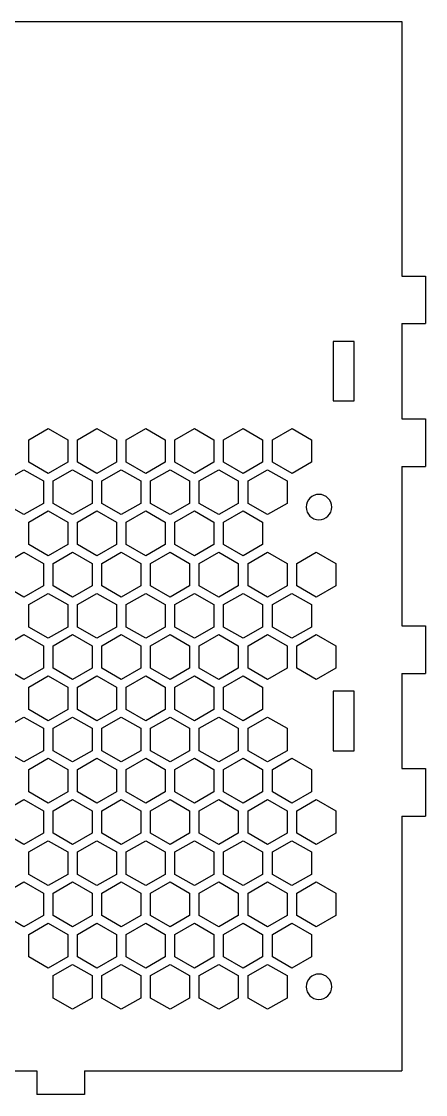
# Model space of a CAD drawing. Header units: inches. Extents: x 524 to 973, y 13 to 166.
# Drawn here: x 919.5 to 973.4, y 19.3 to 162.5 of the extents above; entities that cross this region are included whole.
import ezdxf

# ---------------------------------------------------------------- set-up
doc = ezdxf.new("R2010")
doc.units = ezdxf.units.IN
doc.header["$MEASUREMENT"] = 0
doc.layers.get('0').update_dxf_attribs({"true_color": 0xff5454})

msp = doc.modelspace()

# ---------------------------------------------------------------- linework, layer by layer
for p, q in [((908.89, 162.45, 0), (921.59, 162.45, 0)), ((921.59, 162.45, 0), (927.94, 162.45, 0)), ((927.94, 162.45, 0), (970.24, 162.45, 0)), ((970.24, 162.45, 0), (970.24, 128.49, 0)), ((970.24, 128.49, 0), (973.41, 128.49, 0)), ((973.41, 128.49, 0), (973.41, 122.14, 0)), ((970.24, 122.14, 0), (970.24, 109.44, 0)), ((970.24, 122.14, 0), (973.41, 122.14, 0)), ((961.11, 119.76, 0), (961.11, 111.82, 0)), ((963.89, 119.76, 0), (961.11, 119.76, 0)), ((963.89, 111.82, 0), (963.89, 119.76, 0)), ((961.11, 111.82, 0), (963.89, 111.82, 0)), ((970.24, 109.44, 0), (973.41, 109.44, 0)), ((973.41, 109.44, 0), (973.41, 103.09, 0)), ((920.49, 106.65, 0), (923.09, 108.15, 0)), ((923.09, 108.15, 0), (925.69, 106.65, 0)), ((926.99, 106.65, 0), (929.59, 108.15, 0)), ((929.59, 108.15, 0), (932.19, 106.65, 0)), ((933.49, 106.65, 0), (936.09, 108.15, 0)), ((936.09, 108.15, 0), (938.69, 106.65, 0)), ((939.99, 106.65, 0), (942.59, 108.15, 0)), ((942.59, 108.15, 0), (945.19, 106.65, 0)), ((946.49, 106.65, 0), (949.09, 108.15, 0)), ((949.09, 108.15, 0), (951.69, 106.65, 0)), ((953.02, 106.65, 0), (955.62, 108.15, 0)), ((955.62, 108.15, 0), (958.22, 106.65, 0)), ((920.49, 103.65, 0), (920.49, 106.65, 0)), ((925.69, 106.65, 0), (925.69, 103.65, 0)), ((926.99, 103.65, 0), (926.99, 106.65, 0)), ((932.19, 106.65, 0), (932.19, 103.65, 0)), ((933.49, 103.65, 0), (933.49, 106.65, 0)), ((938.69, 106.65, 0), (938.69, 103.65, 0)), ((939.99, 103.65, 0), (939.99, 106.65, 0)), ((945.19, 106.65, 0), (945.19, 103.65, 0)), ((946.49, 103.65, 0), (946.49, 106.65, 0)), ((951.69, 106.65, 0), (951.69, 103.65, 0)), ((953.02, 103.65, 0), (953.02, 106.65, 0)), ((958.22, 106.65, 0), (958.22, 103.65, 0)), ((923.09, 102.15, 0), (920.49, 103.65, 0)), ((925.69, 103.65, 0), (923.09, 102.15, 0)), ((929.59, 102.15, 0), (926.99, 103.65, 0)), ((932.19, 103.65, 0), (929.59, 102.15, 0)), ((936.09, 102.15, 0), (933.49, 103.65, 0)), ((938.69, 103.65, 0), (936.09, 102.15, 0)), ((942.59, 102.15, 0), (939.99, 103.65, 0)), ((945.19, 103.65, 0), (942.59, 102.15, 0)), ((949.09, 102.15, 0), (946.49, 103.65, 0)), ((951.69, 103.65, 0), (949.09, 102.15, 0)), ((955.62, 102.15, 0), (953.02, 103.65, 0)), ((958.22, 103.65, 0), (955.62, 102.15, 0)), ((970.24, 103.09, 0), (970.24, 81.82, 0)), ((970.24, 103.09, 0), (973.41, 103.09, 0)), ((917.24, 101.15, 0), (919.84, 102.65, 0)), ((919.84, 102.65, 0), (922.44, 101.15, 0)), ((923.74, 101.15, 0), (926.34, 102.65, 0)), ((926.34, 102.65, 0), (928.94, 101.15, 0)), ((930.24, 101.15, 0), (932.84, 102.65, 0)), ((932.84, 102.65, 0), (935.44, 101.15, 0)), ((936.74, 101.15, 0), (939.34, 102.65, 0)), ((939.34, 102.65, 0), (941.94, 101.15, 0)), ((943.24, 101.15, 0), (945.84, 102.65, 0)), ((945.84, 102.65, 0), (948.44, 101.15, 0)), ((949.74, 101.15, 0), (952.34, 102.65, 0)), ((952.34, 102.65, 0), (954.94, 101.15, 0)), ((922.44, 101.15, 0), (922.44, 98.15)), ((923.74, 98.15), (923.74, 101.15, 0)), ((928.94, 101.15, 0), (928.94, 98.15)), ((930.24, 98.15), (930.24, 101.15, 0)), ((935.44, 101.15, 0), (935.44, 98.15)), ((936.74, 98.15), (936.74, 101.15, 0)), ((941.94, 101.15, 0), (941.94, 98.15)), ((943.24, 98.15), (943.24, 101.15, 0)), ((948.44, 101.15, 0), (948.44, 98.15)), ((949.74, 98.15), (949.74, 101.15, 0)), ((954.94, 101.15, 0), (954.94, 98.15)), ((919.84, 96.65), (917.24, 98.15)), ((922.44, 98.15), (919.84, 96.65)), ((926.34, 96.65), (923.74, 98.15)), ((928.94, 98.15), (926.34, 96.65)), ((932.84, 96.65), (930.24, 98.15)), ((935.44, 98.15), (932.84, 96.65)), ((939.34, 96.65), (936.74, 98.15)), ((941.94, 98.15), (939.34, 96.65)), ((945.84, 96.65), (943.24, 98.15)), ((948.44, 98.15), (945.84, 96.65)), ((952.34, 96.65), (949.74, 98.15)), ((954.94, 98.15), (952.34, 96.65)), ((920.49, 95.65, 0), (923.09, 97.15)), ((923.09, 97.15), (925.69, 95.65, 0)), ((926.99, 95.65, 0), (929.59, 97.15)), ((929.59, 97.15), (932.19, 95.65, 0)), ((933.49, 95.65, 0), (936.09, 97.15)), ((936.09, 97.15), (938.69, 95.65, 0)), ((939.99, 95.65, 0), (942.59, 97.15)), ((942.59, 97.15), (945.19, 95.65, 0)), ((946.49, 95.65, 0), (949.09, 97.15)), ((949.09, 97.15), (951.69, 95.65, 0)), ((920.49, 92.65, 0), (920.49, 95.65, 0)), ((925.69, 95.65, 0), (925.69, 92.65, 0)), ((926.99, 92.65, 0), (926.99, 95.65, 0)), ((932.19, 95.65, 0), (932.19, 92.65, 0)), ((933.49, 92.65, 0), (933.49, 95.65, 0)), ((938.69, 95.65, 0), (938.69, 92.65, 0)), ((939.99, 92.65, 0), (939.99, 95.65, 0)), ((945.19, 95.65, 0), (945.19, 92.65, 0)), ((946.49, 92.65, 0), (946.49, 95.65, 0)), ((951.69, 95.65, 0), (951.69, 92.65, 0)), ((917.24, 90.15, 0), (919.84, 91.65, 0)), ((919.84, 91.65, 0), (922.44, 90.15, 0)), ((923.09, 91.15, 0), (920.49, 92.65, 0)), ((925.69, 92.65, 0), (923.09, 91.15, 0)), ((923.74, 90.15, 0), (926.34, 91.65, 0)), ((926.34, 91.65, 0), (928.94, 90.15, 0)), ((929.59, 91.15, 0), (926.99, 92.65, 0)), ((932.19, 92.65, 0), (929.59, 91.15, 0)), ((930.24, 90.15, 0), (932.84, 91.65, 0)), ((932.84, 91.65, 0), (935.44, 90.15, 0)), ((936.09, 91.15, 0), (933.49, 92.65, 0)), ((938.69, 92.65, 0), (936.09, 91.15, 0)), ((936.74, 90.15, 0), (939.34, 91.65, 0)), ((939.34, 91.65, 0), (941.94, 90.15, 0)), ((942.59, 91.15, 0), (939.99, 92.65, 0)), ((945.19, 92.65, 0), (942.59, 91.15, 0)), ((943.24, 90.15, 0), (945.84, 91.65, 0)), ((945.84, 91.65, 0), (948.44, 90.15, 0)), ((949.09, 91.15, 0), (946.49, 92.65, 0)), ((951.69, 92.65, 0), (949.09, 91.15, 0)), ((949.74, 90.15, 0), (952.34, 91.65, 0)), ((952.34, 91.65, 0), (954.94, 90.15, 0)), ((956.24, 90.15, 0), (958.84, 91.65, 0)), ((958.84, 91.65, 0), (961.44, 90.15, 0)), ((922.44, 90.15, 0), (922.44, 87.15, 0)), ((923.74, 87.15, 0), (923.74, 90.15, 0)), ((928.94, 90.15, 0), (928.94, 87.15, 0)), ((930.24, 87.15, 0), (930.24, 90.15, 0)), ((935.44, 90.15, 0), (935.44, 87.15, 0)), ((936.74, 87.15, 0), (936.74, 90.15, 0)), ((941.94, 90.15, 0), (941.94, 87.15, 0)), ((943.24, 87.15, 0), (943.24, 90.15, 0)), ((948.44, 90.15, 0), (948.44, 87.15, 0)), ((949.74, 87.15, 0), (949.74, 90.15, 0)), ((954.94, 90.15, 0), (954.94, 87.15, 0)), ((956.24, 87.15, 0), (956.24, 90.15, 0)), ((961.44, 90.15, 0), (961.44, 87.15, 0)), ((919.84, 85.65, 0), (917.24, 87.15, 0)), ((922.44, 87.15, 0), (919.84, 85.65, 0)), ((920.49, 84.65, 0), (923.09, 86.15, 0)), ((923.09, 86.15, 0), (925.69, 84.65, 0)), ((926.34, 85.65, 0), (923.74, 87.15, 0)), ((928.94, 87.15, 0), (926.34, 85.65, 0)), ((926.99, 84.65, 0), (929.59, 86.15, 0)), ((929.59, 86.15, 0), (932.19, 84.65, 0)), ((932.84, 85.65, 0), (930.24, 87.15, 0)), ((935.44, 87.15, 0), (932.84, 85.65, 0)), ((933.49, 84.65, 0), (936.09, 86.15, 0)), ((936.09, 86.15, 0), (938.69, 84.65, 0)), ((939.34, 85.65, 0), (936.74, 87.15, 0)), ((941.94, 87.15, 0), (939.34, 85.65, 0)), ((939.99, 84.65, 0), (942.59, 86.15, 0)), ((942.59, 86.15, 0), (945.19, 84.65, 0)), ((945.84, 85.65, 0), (943.24, 87.15, 0)), ((948.44, 87.15, 0), (945.84, 85.65, 0)), ((946.49, 84.65, 0), (949.09, 86.15, 0)), ((949.09, 86.15, 0), (951.69, 84.65, 0)), ((952.34, 85.65, 0), (949.74, 87.15, 0)), ((954.94, 87.15, 0), (952.34, 85.65, 0)), ((952.99, 84.65, 0), (955.59, 86.15, 0)), ((955.59, 86.15, 0), (958.19, 84.65, 0)), ((958.84, 85.65, 0), (956.24, 87.15, 0)), ((961.44, 87.15, 0), (958.84, 85.65, 0)), ((920.49, 81.65, 0), (920.49, 84.65, 0)), ((925.69, 84.65, 0), (925.69, 81.65, 0)), ((926.99, 81.65, 0), (926.99, 84.65, 0)), ((932.19, 84.65, 0), (932.19, 81.65, 0)), ((933.49, 81.65, 0), (933.49, 84.65, 0)), ((938.69, 84.65, 0), (938.69, 81.65, 0)), ((939.99, 81.65, 0), (939.99, 84.65, 0)), ((945.19, 84.65, 0), (945.19, 81.65, 0)), ((946.49, 81.65, 0), (946.49, 84.65, 0)), ((951.69, 84.65, 0), (951.69, 81.65, 0)), ((952.99, 81.65, 0), (952.99, 84.65, 0)), ((958.19, 84.65, 0), (958.19, 81.65, 0)), ((923.09, 80.15, 0), (920.49, 81.65, 0)), ((925.69, 81.65, 0), (923.09, 80.15, 0)), ((929.59, 80.15, 0), (926.99, 81.65, 0)), ((932.19, 81.65, 0), (929.59, 80.15, 0)), ((936.09, 80.15, 0), (933.49, 81.65, 0)), ((938.69, 81.65, 0), (936.09, 80.15, 0)), ((942.59, 80.15, 0), (939.99, 81.65, 0)), ((945.19, 81.65, 0), (942.59, 80.15, 0)), ((949.09, 80.15, 0), (946.49, 81.65, 0)), ((951.69, 81.65, 0), (949.09, 80.15, 0)), ((955.59, 80.15, 0), (952.99, 81.65, 0)), ((958.19, 81.65, 0), (955.59, 80.15, 0)), ((970.24, 81.82, 0), (973.41, 81.82, 0)), ((973.41, 81.82, 0), (973.41, 75.47, 0)), ((917.24, 79.15, 0), (919.84, 80.65, 0)), ((919.84, 80.65, 0), (922.44, 79.15, 0)), ((923.74, 79.15, 0), (926.34, 80.65, 0)), ((926.34, 80.65, 0), (928.94, 79.15, 0)), ((930.24, 79.15, 0), (932.84, 80.65, 0)), ((932.84, 80.65, 0), (935.44, 79.15, 0)), ((936.74, 79.15, 0), (939.34, 80.65, 0)), ((939.34, 80.65, 0), (941.94, 79.15, 0)), ((943.24, 79.15, 0), (945.84, 80.65, 0)), ((945.84, 80.65, 0), (948.44, 79.15, 0)), ((949.74, 79.15, 0), (952.34, 80.65, 0)), ((952.34, 80.65, 0), (954.94, 79.15, 0)), ((956.24, 79.15, 0), (958.84, 80.65, 0)), ((958.84, 80.65, 0), (961.44, 79.15, 0)), ((922.44, 79.15, 0), (922.44, 76.15, 0)), ((923.74, 76.15, 0), (923.74, 79.15, 0)), ((928.94, 79.15, 0), (928.94, 76.15, 0)), ((930.24, 76.15, 0), (930.24, 79.15, 0)), ((935.44, 79.15, 0), (935.44, 76.15, 0)), ((936.74, 76.15, 0), (936.74, 79.15, 0)), ((941.94, 79.15, 0), (941.94, 76.15, 0)), ((943.24, 76.15, 0), (943.24, 79.15, 0)), ((948.44, 79.15, 0), (948.44, 76.15, 0)), ((949.74, 76.15, 0), (949.74, 79.15, 0)), ((954.94, 79.15, 0), (954.94, 76.15, 0)), ((956.24, 76.15, 0), (956.24, 79.15, 0)), ((961.44, 79.15, 0), (961.44, 76.15, 0)), ((919.84, 74.65, 0), (917.24, 76.15, 0)), ((922.44, 76.15, 0), (919.84, 74.65, 0)), ((926.34, 74.65, 0), (923.74, 76.15, 0)), ((928.94, 76.15, 0), (926.34, 74.65, 0)), ((932.84, 74.65, 0), (930.24, 76.15, 0)), ((935.44, 76.15, 0), (932.84, 74.65, 0)), ((939.34, 74.65, 0), (936.74, 76.15, 0)), ((941.94, 76.15, 0), (939.34, 74.65, 0)), ((945.84, 74.65, 0), (943.24, 76.15, 0)), ((948.44, 76.15, 0), (945.84, 74.65, 0)), ((952.34, 74.65, 0), (949.74, 76.15, 0)), ((954.94, 76.15, 0), (952.34, 74.65, 0)), ((958.84, 74.65, 0), (956.24, 76.15, 0)), ((961.44, 76.15, 0), (958.84, 74.65, 0)), ((920.49, 73.65, 0), (923.09, 75.15, 0)), ((923.09, 75.15, 0), (925.69, 73.65, 0)), ((926.99, 73.65, 0), (929.59, 75.15, 0)), ((929.59, 75.15, 0), (932.19, 73.65, 0)), ((933.49, 73.65, 0), (936.09, 75.15, 0)), ((936.09, 75.15, 0), (938.69, 73.65, 0)), ((939.99, 73.65, 0), (942.59, 75.15, 0)), ((942.59, 75.15, 0), (945.19, 73.65, 0)), ((946.49, 73.65, 0), (949.09, 75.15, 0)), ((949.09, 75.15, 0), (951.69, 73.65, 0)), ((970.24, 75.47, 0), (970.24, 62.77, 0)), ((970.24, 75.47, 0), (973.41, 75.47, 0)), ((920.49, 70.65, 0), (920.49, 73.65, 0)), ((925.69, 73.65, 0), (925.69, 70.65, 0)), ((926.99, 70.65, 0), (926.99, 73.65, 0)), ((932.19, 73.65, 0), (932.19, 70.65, 0)), ((933.49, 70.65, 0), (933.49, 73.65, 0)), ((938.69, 73.65, 0), (938.69, 70.65, 0)), ((939.99, 70.65, 0), (939.99, 73.65, 0)), ((945.19, 73.65, 0), (945.19, 70.65, 0)), ((946.49, 70.65, 0), (946.49, 73.65, 0)), ((951.69, 73.65, 0), (951.69, 70.65, 0)), ((961.11, 73.09, 0), (961.11, 65.15, 0)), ((963.89, 73.09, 0), (961.11, 73.09, 0)), ((963.89, 65.15, 0), (963.89, 73.09, 0)), ((923.09, 69.15, 0), (920.49, 70.65, 0)), ((925.69, 70.65, 0), (923.09, 69.15, 0)), ((929.59, 69.15, 0), (926.99, 70.65, 0)), ((932.19, 70.65, 0), (929.59, 69.15, 0)), ((936.09, 69.15, 0), (933.49, 70.65, 0)), ((938.69, 70.65, 0), (936.09, 69.15, 0)), ((942.59, 69.15, 0), (939.99, 70.65, 0)), ((945.19, 70.65, 0), (942.59, 69.15, 0)), ((949.09, 69.15, 0), (946.49, 70.65, 0)), ((951.69, 70.65, 0), (949.09, 69.15, 0)), ((917.24, 68.15, 0), (919.84, 69.65, 0)), ((919.84, 69.65, 0), (922.44, 68.15, 0)), ((923.74, 68.15, 0), (926.34, 69.65, 0)), ((926.34, 69.65, 0), (928.94, 68.15, 0)), ((930.24, 68.15, 0), (932.84, 69.65, 0)), ((932.84, 69.65, 0), (935.44, 68.15, 0)), ((936.74, 68.15, 0), (939.34, 69.65, 0)), ((939.34, 69.65, 0), (941.94, 68.15, 0)), ((943.24, 68.15, 0), (945.84, 69.65, 0)), ((945.84, 69.65, 0), (948.44, 68.15, 0)), ((949.74, 68.15, 0), (952.34, 69.65, 0)), ((952.34, 69.65, 0), (954.94, 68.15, 0)), ((922.44, 68.15, 0), (922.44, 65.15, 0)), ((923.74, 65.15, 0), (923.74, 68.15, 0)), ((928.94, 68.15, 0), (928.94, 65.15, 0)), ((930.24, 65.15, 0), (930.24, 68.15, 0)), ((935.44, 68.15, 0), (935.44, 65.15, 0)), ((936.74, 65.15, 0), (936.74, 68.15, 0)), ((941.94, 68.15, 0), (941.94, 65.15, 0)), ((943.24, 65.15, 0), (943.24, 68.15, 0)), ((948.44, 68.15, 0), (948.44, 65.15, 0)), ((949.74, 65.15, 0), (949.74, 68.15, 0)), ((954.94, 68.15, 0), (954.94, 65.15, 0)), ((919.84, 63.65, 0), (917.24, 65.15, 0)), ((922.44, 65.15, 0), (919.84, 63.65, 0)), ((926.34, 63.65, 0), (923.74, 65.15, 0)), ((928.94, 65.15, 0), (926.34, 63.65, 0)), ((932.84, 63.65, 0), (930.24, 65.15, 0)), ((935.44, 65.15, 0), (932.84, 63.65, 0)), ((939.34, 63.65, 0), (936.74, 65.15, 0)), ((941.94, 65.15, 0), (939.34, 63.65, 0)), ((945.84, 63.65, 0), (943.24, 65.15, 0)), ((948.44, 65.15, 0), (945.84, 63.65, 0)), ((952.34, 63.65, 0), (949.74, 65.15, 0)), ((954.94, 65.15, 0), (952.34, 63.65, 0)), ((961.11, 65.15, 0), (963.89, 65.15, 0)), ((920.49, 62.65, 0), (923.09, 64.15, 0)), ((923.09, 64.15, 0), (925.69, 62.65, 0)), ((926.99, 62.65, 0), (929.59, 64.15, 0)), ((929.59, 64.15, 0), (932.19, 62.65, 0)), ((933.49, 62.65, 0), (936.09, 64.15, 0)), ((936.09, 64.15, 0), (938.69, 62.65, 0)), ((939.99, 62.65, 0), (942.59, 64.15, 0)), ((942.59, 64.15, 0), (945.19, 62.65, 0)), ((946.49, 62.65, 0), (949.09, 64.15, 0)), ((949.09, 64.15, 0), (951.69, 62.65, 0)), ((952.99, 62.65, 0), (955.59, 64.15, 0)), ((955.59, 64.15, 0), (958.19, 62.65, 0)), ((920.49, 59.65, 0), (920.49, 62.65, 0)), ((925.69, 62.65, 0), (925.69, 59.65, 0)), ((926.99, 59.65, 0), (926.99, 62.65, 0)), ((932.19, 62.65, 0), (932.19, 59.65, 0)), ((933.49, 59.65, 0), (933.49, 62.65, 0)), ((938.69, 62.65, 0), (938.69, 59.65, 0)), ((939.99, 59.65, 0), (939.99, 62.65, 0)), ((945.19, 62.65, 0), (945.19, 59.65, 0)), ((946.49, 59.65, 0), (946.49, 62.65, 0)), ((951.69, 62.65, 0), (951.69, 59.65, 0)), ((952.99, 59.65, 0), (952.99, 62.65, 0)), ((958.19, 62.65, 0), (958.19, 59.65, 0)), ((970.24, 62.77, 0), (973.41, 62.77, 0)), ((973.41, 62.77, 0), (973.41, 56.42, 0)), ((923.09, 58.15, 0), (920.49, 59.65, 0)), ((925.69, 59.65, 0), (923.09, 58.15, 0)), ((929.59, 58.15, 0), (926.99, 59.65, 0)), ((932.19, 59.65, 0), (929.59, 58.15, 0)), ((936.09, 58.15, 0), (933.49, 59.65, 0)), ((938.69, 59.65, 0), (936.09, 58.15, 0)), ((942.59, 58.15, 0), (939.99, 59.65, 0)), ((945.19, 59.65, 0), (942.59, 58.15, 0)), ((949.09, 58.15, 0), (946.49, 59.65, 0)), ((951.69, 59.65, 0), (949.09, 58.15, 0)), ((955.59, 58.15, 0), (952.99, 59.65, 0)), ((958.19, 59.65, 0), (955.59, 58.15, 0)), ((917.24, 57.15, 0), (919.84, 58.65, 0)), ((919.84, 58.65, 0), (922.44, 57.15, 0)), ((923.74, 57.15, 0), (926.34, 58.65, 0)), ((926.34, 58.65, 0), (928.94, 57.15, 0)), ((930.24, 57.15, 0), (932.84, 58.65, 0)), ((932.84, 58.65, 0), (935.44, 57.15, 0)), ((936.74, 57.15, 0), (939.34, 58.65, 0)), ((939.34, 58.65, 0), (941.94, 57.15, 0)), ((943.24, 57.15, 0), (945.84, 58.65, 0)), ((945.84, 58.65, 0), (948.44, 57.15, 0)), ((949.74, 57.15, 0), (952.34, 58.65, 0)), ((952.34, 58.65, 0), (954.94, 57.15, 0)), ((956.24, 57.15, 0), (958.84, 58.65, 0)), ((958.84, 58.65, 0), (961.44, 57.15, 0)), ((922.44, 57.15, 0), (922.44, 54.15, 0)), ((923.74, 54.15, 0), (923.74, 57.15, 0)), ((928.94, 57.15, 0), (928.94, 54.15, 0)), ((930.24, 54.15, 0), (930.24, 57.15, 0)), ((935.44, 57.15, 0), (935.44, 54.15, 0)), ((936.74, 54.15, 0), (936.74, 57.15, 0)), ((941.94, 57.15, 0), (941.94, 54.15, 0)), ((943.24, 54.15, 0), (943.24, 57.15, 0)), ((948.44, 57.15, 0), (948.44, 54.15, 0)), ((949.74, 54.15, 0), (949.74, 57.15, 0)), ((954.94, 57.15, 0), (954.94, 54.15, 0)), ((956.24, 54.15, 0), (956.24, 57.15, 0)), ((961.44, 57.15, 0), (961.44, 54.15, 0)), ((970.24, 56.42, 0), (970.24, 22.45, 0)), ((970.24, 56.42, 0), (973.41, 56.42, 0)), ((919.84, 52.65, 0), (917.24, 54.15, 0)), ((922.44, 54.15, 0), (919.84, 52.65, 0)), ((920.49, 51.65, 0), (923.09, 53.15, 0)), ((923.09, 53.15, 0), (925.69, 51.65, 0)), ((926.34, 52.65, 0), (923.74, 54.15, 0)), ((928.94, 54.15, 0), (926.34, 52.65, 0)), ((926.99, 51.65, 0), (929.59, 53.15, 0)), ((929.59, 53.15, 0), (932.19, 51.65, 0)), ((932.84, 52.65, 0), (930.24, 54.15, 0)), ((935.44, 54.15, 0), (932.84, 52.65, 0)), ((933.49, 51.65, 0), (936.09, 53.15, 0)), ((936.09, 53.15, 0), (938.69, 51.65, 0)), ((939.34, 52.65, 0), (936.74, 54.15, 0)), ((941.94, 54.15, 0), (939.34, 52.65, 0)), ((939.99, 51.65, 0), (942.59, 53.15, 0)), ((942.59, 53.15, 0), (945.19, 51.65, 0)), ((945.84, 52.65, 0), (943.24, 54.15, 0)), ((948.44, 54.15, 0), (945.84, 52.65, 0)), ((946.49, 51.65, 0), (949.09, 53.15, 0)), ((949.09, 53.15, 0), (951.69, 51.65, 0)), ((952.34, 52.65, 0), (949.74, 54.15, 0)), ((954.94, 54.15, 0), (952.34, 52.65, 0)), ((952.99, 51.65, 0), (955.59, 53.15, 0)), ((955.59, 53.15, 0), (958.19, 51.65, 0)), ((958.84, 52.65, 0), (956.24, 54.15, 0)), ((961.44, 54.15, 0), (958.84, 52.65, 0)), ((920.49, 48.65, 0), (920.49, 51.65, 0)), ((925.69, 51.65, 0), (925.69, 48.65, 0)), ((926.99, 48.65, 0), (926.99, 51.65, 0)), ((932.19, 51.65, 0), (932.19, 48.65, 0)), ((933.49, 48.65, 0), (933.49, 51.65, 0)), ((938.69, 51.65, 0), (938.69, 48.65, 0)), ((939.99, 48.65, 0), (939.99, 51.65, 0)), ((945.19, 51.65, 0), (945.19, 48.65, 0)), ((946.49, 48.65, 0), (946.49, 51.65, 0)), ((951.69, 51.65, 0), (951.69, 48.65, 0)), ((952.99, 48.65, 0), (952.99, 51.65, 0)), ((958.19, 51.65, 0), (958.19, 48.65, 0)), ((917.24, 46.15, 0), (919.84, 47.65, 0)), ((919.84, 47.65, 0), (922.44, 46.15, 0)), ((923.09, 47.15, 0), (920.49, 48.65, 0)), ((925.69, 48.65, 0), (923.09, 47.15, 0)), ((923.74, 46.15, 0), (926.34, 47.65, 0)), ((926.34, 47.65, 0), (928.94, 46.15, 0)), ((929.59, 47.15, 0), (926.99, 48.65, 0)), ((932.19, 48.65, 0), (929.59, 47.15, 0)), ((930.24, 46.15, 0), (932.84, 47.65, 0)), ((932.84, 47.65, 0), (935.44, 46.15, 0)), ((936.09, 47.15, 0), (933.49, 48.65, 0)), ((938.69, 48.65, 0), (936.09, 47.15, 0)), ((936.74, 46.15, 0), (939.34, 47.65, 0)), ((939.34, 47.65, 0), (941.94, 46.15, 0)), ((942.59, 47.15, 0), (939.99, 48.65, 0)), ((945.19, 48.65, 0), (942.59, 47.15, 0)), ((943.24, 46.15, 0), (945.84, 47.65, 0)), ((945.84, 47.65, 0), (948.44, 46.15, 0)), ((949.09, 47.15, 0), (946.49, 48.65, 0)), ((951.69, 48.65, 0), (949.09, 47.15, 0)), ((949.74, 46.15, 0), (952.34, 47.65, 0)), ((952.34, 47.65, 0), (954.94, 46.15, 0)), ((955.59, 47.15, 0), (952.99, 48.65, 0)), ((958.19, 48.65, 0), (955.59, 47.15, 0)), ((956.24, 46.15, 0), (958.84, 47.65, 0)), ((958.84, 47.65, 0), (961.44, 46.15, 0)), ((922.44, 46.15, 0), (922.44, 43.15, 0)), ((923.74, 43.15, 0), (923.74, 46.15, 0)), ((928.94, 46.15, 0), (928.94, 43.15, 0)), ((930.24, 43.15, 0), (930.24, 46.15, 0)), ((935.44, 46.15, 0), (935.44, 43.15, 0)), ((936.74, 43.15, 0), (936.74, 46.15, 0)), ((941.94, 46.15, 0), (941.94, 43.15, 0)), ((943.24, 43.15, 0), (943.24, 46.15, 0)), ((948.44, 46.15, 0), (948.44, 43.15, 0)), ((949.74, 43.15, 0), (949.74, 46.15, 0)), ((954.94, 46.15, 0), (954.94, 43.15, 0)), ((956.24, 43.15, 0), (956.24, 46.15, 0)), ((961.44, 46.15, 0), (961.44, 43.15, 0)), ((919.84, 41.65, 0), (917.24, 43.15, 0)), ((922.44, 43.15, 0), (919.84, 41.65, 0)), ((926.34, 41.65, 0), (923.74, 43.15, 0)), ((928.94, 43.15, 0), (926.34, 41.65, 0)), ((932.84, 41.65, 0), (930.24, 43.15, 0)), ((935.44, 43.15, 0), (932.84, 41.65, 0)), ((939.34, 41.65, 0), (936.74, 43.15, 0)), ((941.94, 43.15, 0), (939.34, 41.65, 0)), ((945.84, 41.65, 0), (943.24, 43.15, 0)), ((948.44, 43.15, 0), (945.84, 41.65, 0)), ((952.34, 41.65, 0), (949.74, 43.15, 0)), ((954.94, 43.15, 0), (952.34, 41.65, 0)), ((958.84, 41.65, 0), (956.24, 43.15, 0)), ((961.44, 43.15, 0), (958.84, 41.65, 0)), ((920.49, 40.65, 0), (923.09, 42.15, 0)), ((923.09, 42.15, 0), (925.69, 40.65, 0)), ((926.99, 40.65, 0), (929.59, 42.15, 0)), ((929.59, 42.15, 0), (932.19, 40.65, 0)), ((933.49, 40.65, 0), (936.09, 42.15, 0)), ((936.09, 42.15, 0), (938.69, 40.65, 0)), ((939.99, 40.65, 0), (942.59, 42.15, 0)), ((942.59, 42.15, 0), (945.19, 40.65, 0)), ((946.49, 40.65, 0), (949.09, 42.15, 0)), ((949.09, 42.15, 0), (951.69, 40.65, 0)), ((952.99, 40.65, 0), (955.59, 42.15, 0)), ((955.59, 42.15, 0), (958.19, 40.65, 0)), ((920.49, 37.65, 0), (920.49, 40.65, 0)), ((925.69, 40.65, 0), (925.69, 37.65, 0)), ((926.99, 37.65, 0), (926.99, 40.65, 0)), ((932.19, 40.65, 0), (932.19, 37.65, 0)), ((933.49, 37.65, 0), (933.49, 40.65, 0)), ((938.69, 40.65, 0), (938.69, 37.65, 0)), ((939.99, 37.65, 0), (939.99, 40.65, 0)), ((945.19, 40.65, 0), (945.19, 37.65, 0)), ((946.49, 37.65, 0), (946.49, 40.65, 0)), ((951.69, 40.65, 0), (951.69, 37.65, 0)), ((952.99, 37.65, 0), (952.99, 40.65, 0)), ((958.19, 40.65, 0), (958.19, 37.65, 0)), ((923.09, 36.15, 0), (920.49, 37.65, 0)), ((925.69, 37.65, 0), (923.09, 36.15, 0)), ((929.59, 36.15, 0), (926.99, 37.65, 0)), ((932.19, 37.65, 0), (929.59, 36.15, 0)), ((936.09, 36.15, 0), (933.49, 37.65, 0)), ((938.69, 37.65, 0), (936.09, 36.15, 0)), ((942.59, 36.15, 0), (939.99, 37.65, 0)), ((945.19, 37.65, 0), (942.59, 36.15, 0)), ((949.09, 36.15, 0), (946.49, 37.65, 0)), ((951.69, 37.65, 0), (949.09, 36.15, 0)), ((955.59, 36.15, 0), (952.99, 37.65, 0)), ((958.19, 37.65, 0), (955.59, 36.15, 0)), ((923.74, 35.15, 0), (926.34, 36.65, 0)), ((926.34, 36.65, 0), (928.94, 35.15, 0)), ((930.24, 35.15, 0), (932.84, 36.65, 0)), ((932.84, 36.65, 0), (935.44, 35.15, 0)), ((936.74, 35.15, 0), (939.34, 36.65, 0)), ((939.34, 36.65, 0), (941.94, 35.15, 0)), ((943.24, 35.15, 0), (945.84, 36.65, 0)), ((945.84, 36.65, 0), (948.44, 35.15, 0)), ((949.74, 35.15, 0), (952.34, 36.65, 0)), ((952.34, 36.65, 0), (954.94, 35.15, 0)), ((923.74, 33.66, 0), (923.74, 35.15, 0)), ((928.94, 35.15, 0), (928.94, 33.65, 0)), ((930.24, 33.65, 0), (930.24, 35.15, 0)), ((935.44, 35.15, 0), (935.44, 33.65, 0)), ((936.74, 33.66, 0), (936.74, 35.15, 0)), ((941.94, 35.15, 0), (941.94, 33.66, 0)), ((943.24, 33.66, 0), (943.24, 35.15, 0)), ((948.44, 35.15, 0), (948.44, 33.65, 0)), ((949.74, 33.65, 0), (949.74, 35.15, 0)), ((954.94, 35.15, 0), (954.94, 33.66, 0)), ((923.74, 32.15, 0), (923.74, 33.66, 0)), ((928.94, 33.65, 0), (928.94, 32.15, 0)), ((930.24, 32.15, 0), (930.24, 33.65, 0)), ((935.44, 33.65, 0), (935.44, 32.15, 0)), ((936.74, 32.15, 0), (936.74, 33.66, 0)), ((941.94, 33.66, 0), (941.94, 32.15, 0)), ((943.24, 32.15, 0), (943.24, 33.66, 0)), ((948.44, 33.65, 0), (948.44, 32.15, 0)), ((949.74, 32.15, 0), (949.74, 33.65, 0)), ((954.94, 33.66, 0), (954.94, 32.15, 0)), ((926.34, 30.65, 0), (923.74, 32.15, 0)), ((928.94, 32.15, 0), (926.34, 30.65, 0)), ((932.84, 30.65, 0), (930.24, 32.15, 0)), ((935.44, 32.15, 0), (932.84, 30.65, 0)), ((939.34, 30.65, 0), (936.74, 32.15, 0)), ((941.94, 32.15, 0), (939.34, 30.65, 0)), ((945.84, 30.65, 0), (943.24, 32.15, 0)), ((948.44, 32.15, 0), (945.84, 30.65, 0)), ((952.34, 30.65, 0), (949.74, 32.15, 0)), ((954.94, 32.15, 0), (952.34, 30.65, 0)), ((908.89, 22.45, 0), (921.59, 22.45, 0)), ((921.59, 22.45, 0), (921.59, 19.28, 0)), ((927.94, 22.45, 0), (927.94, 19.28, 0)), ((927.94, 22.45, 0), (970.24, 22.45, 0)), ((927.94, 19.28, 0), (921.59, 19.28, 0))]:
    msp.add_line(p, q)
at = {"extrusion": (7.45059e-12, -4.5004e-10, -1)}
msp.add_circle((-959.2, 97.66, 0), 1.7, dxfattribs=at)
at = {"extrusion": (2.6624e-14, -4.34212e-10, -1)}
msp.add_circle((-959.2, 33.66, 0), 1.7, dxfattribs=at)

doc.saveas('drawing.dxf')
